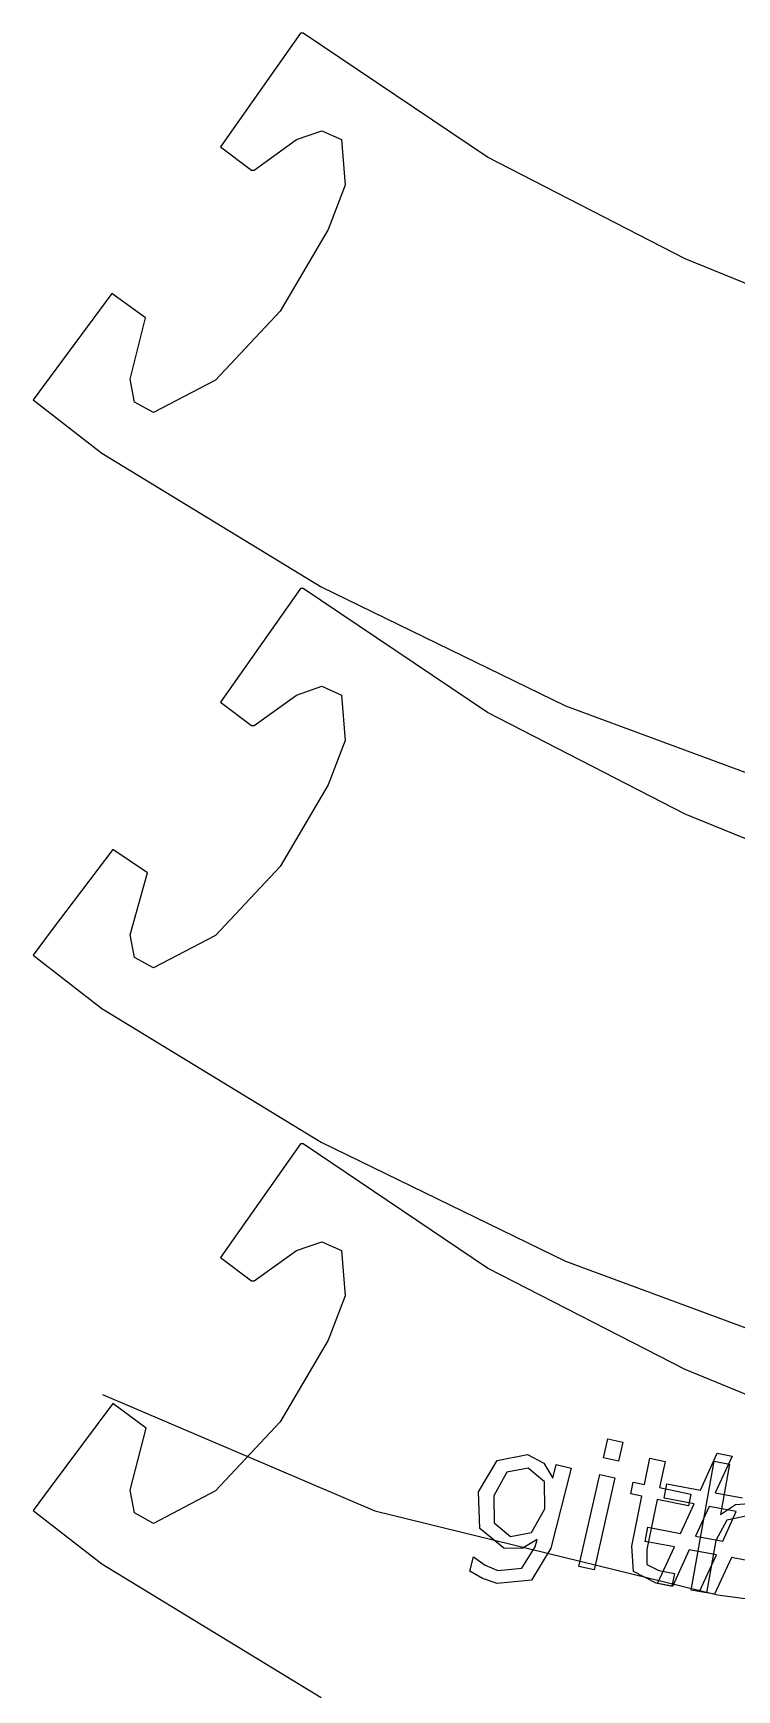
# Model space of a CAD drawing. Extents: x 0.6 to 75.4, y 0.2 to 29.1.
# Drawn here: x 45.05 to 51.56, y 13.77 to 29.09 of the extents above; entities that cross this region are included whole.
import ezdxf

# ---------------------------------------------------------------- set-up
doc = ezdxf.new("R2010")
doc.units = 0

msp = doc.modelspace()

# ---------------------------------------------------------------- linework, layer by layer
at = {"layer": '#vuelocircular'}
for p, q in [((51.224462, 15.613206), (51.379103, 15.95369)), ((51.379103, 15.95369), (51.518433, 15.927565)), ((51.518433, 15.927565), (51.362074, 15.587406)), ((50.889139, 15.538962), (50.913975, 15.671414)), ((50.913975, 15.671414), (51.224462, 15.613206)), ((51.166081, 15.487044), (50.889139, 15.538962)), ((51.039984, 15.213325), (51.166081, 15.487044)), ((51.362074, 15.587406), (51.613215, 15.540323)), ((51.30542, 15.460919), (51.17932, 15.1872)), ((51.5557, 15.414), (51.30542, 15.460919)), ((51.431322, 15.139956), (51.5557, 15.414)), ((50.712573, 15.138488), (50.737239, 15.27008)), ((50.737239, 15.27008), (51.039984, 15.213325)), ((51.17932, 15.1872), (51.431322, 15.139956)), ((50.983495, 15.087699), (50.712573, 15.138488)), ((50.827294, 14.748398), (50.983495, 15.087699)), ((51.121107, 15.061896), (50.965766, 14.722434)), ((51.373106, 15.014655), (51.121107, 15.061896)), ((51.217768, 14.675193), (51.373106, 15.014655)), ((51.511578, 14.988697), (51.355379, 14.649398)), ((51.818624, 14.931138), (51.511578, 14.988697)), ((50.965766, 14.722434), (50.827294, 14.748398)), ((51.355379, 14.649398), (51.217768, 14.675193))]:
    msp.add_line(p, q, dxfattribs=at)
at = {"layer": 'all text'}
for p, q in [((45.6897, 16.4985), (48.210523, 15.420839)), ((48.210523, 15.420839), (51.38402, 14.644409)), ((51.38402, 14.644409), (54.986101, 14.170088))]:
    msp.add_line(p, q, dxfattribs=at)
at = {"layer": 'github'}
for p, q in [((49.344348, 15.886821), (49.624803, 15.941084)), ((49.624803, 15.941084), (49.775854, 15.863072)), ((50.327298, 15.911017), (50.367241, 16.087792)), ((50.367241, 16.087792), (50.506842, 16.056251)), ((50.506842, 16.056251), (50.466899, 15.879476)), ((49.168964, 15.596908), (49.344348, 15.886821)), ((49.628932, 15.816352), (49.433648, 15.778026)), ((49.781778, 15.688906), (49.628932, 15.816352)), ((49.775854, 15.863072), (49.857318, 15.723389)), ((50.028762, 15.815995), (49.839532, 15.076777)), ((49.857318, 15.723389), (49.890112, 15.851487)), ((49.890112, 15.851487), (50.028762, 15.815995)), ((50.466899, 15.879476), (50.327298, 15.911017)), ((50.706453, 15.665439), (50.75644, 15.90768)), ((50.75644, 15.90768), (50.8973, 15.8786)), ((50.8973, 15.8786), (50.847316, 15.636358)), ((51.139286, 14.688192), (51.352838, 15.879502)), ((51.352838, 15.879502), (51.494477, 15.854102)), ((51.494477, 15.854102), (51.410759, 15.387073)), ((49.433648, 15.778026), (49.312061, 15.560249)), ((49.7846, 15.4393), (49.781778, 15.688906)), ((50.10051, 14.907255), (50.2925, 15.757)), ((50.432101, 15.725459), (50.240111, 14.875714)), ((50.2925, 15.757), (50.432101, 15.725459)), ((50.581121, 15.577727), (50.603614, 15.686662)), ((50.603614, 15.686662), (50.706453, 15.665439)), ((50.847316, 15.636358), (51.136029, 15.576781)), ((49.183668, 15.259133), (49.168964, 15.596908)), ((49.312061, 15.560249), (49.314319, 15.311592)), ((50.683963, 15.556503), (50.581121, 15.577727)), ((50.588391, 15.093343), (50.683963, 15.556503)), ((50.824851, 15.527423), (50.729279, 15.064263)), ((51.113564, 15.467849), (50.824851, 15.527423)), ((51.136029, 15.576781), (51.113564, 15.467849)), ((51.410759, 15.387073), (51.550154, 15.481409)), ((51.550154, 15.481409), (51.715499, 15.491286)), ((49.662449, 15.222472), (49.784598, 15.4393)), ((49.784598, 15.4393), (49.7846, 15.4393)), ((51.46919, 15.333921), (51.367802, 15.147429)), ((51.662151, 15.374403), (51.46919, 15.333921)), ((49.403556, 15.076789), (49.183668, 15.259133)), ((49.314319, 15.311592), (49.467165, 15.184143)), ((49.467165, 15.184143), (49.662449, 15.222472)), ((49.573507, 15.072612), (49.403556, 15.076789)), ((49.571723, 14.890006), (49.694518, 15.087401)), ((49.712072, 15.155969), (49.573507, 15.072612)), ((49.839532, 15.076777), (49.661851, 14.781028)), ((49.694518, 15.087401), (49.712072, 15.155969)), ((50.604506, 14.859697), (50.588391, 15.093343)), ((50.729279, 15.064263), (50.729844, 14.924374)), ((51.367802, 15.147429), (51.280925, 14.662792)), ((49.089372, 14.862545), (49.123899, 14.997425)), ((49.123899, 14.997425), (49.231925, 14.917582)), ((49.231925, 14.917582), (49.349194, 14.870702)), ((49.349194, 14.870702), (49.571723, 14.890006)), ((50.240111, 14.875714), (50.10051, 14.907255)), ((50.729844, 14.924374), (50.840266, 14.870617)), ((50.840266, 14.870617), (50.984242, 14.840907)), ((49.206723, 14.797174), (49.089372, 14.862545)), ((49.341724, 14.750571), (49.206723, 14.797174)), ((49.661851, 14.781028), (49.341724, 14.750571)), ((50.816051, 14.753303), (50.604506, 14.859697)), ((50.960027, 14.723593), (50.816051, 14.753303)), ((50.984242, 14.840907), (50.960027, 14.723593)), ((51.280925, 14.662792), (51.139286, 14.688192))]:
    msp.add_line(p, q, dxfattribs=at)
at = {"layer": 'Layer 1'}
for p, q in [((47.5225, 29.0898), (46.781763, 28.03843)), ((47.546374, 29.089762), (47.5225, 29.0898)), ((49.252133, 27.942327), (47.546374, 29.089762)), ((47.0924, 27.8234), (47.48544, 28.104488)), ((47.48544, 28.104488), (47.721129, 28.185917)), ((47.721129, 28.185917), (47.902673, 28.104679)), ((47.902673, 28.104679), (47.93636, 27.684592)), ((46.781763, 28.03843), (47.068501, 27.823377)), ((51.082804, 27.003532), (49.252133, 27.942327)), ((47.068501, 27.823377), (47.0924, 27.8234)), ((47.93636, 27.684592), (47.779376, 27.27382)), ((47.779376, 27.27382), (47.33311, 26.518922)), ((52.776671, 26.310588), (51.082804, 27.003532)), ((45.775624, 26.680593), (45.204711, 25.911817)), ((46.088399, 26.457189), (45.775624, 26.680593)), ((47.33311, 26.518922), (46.733976, 25.87994)), ((45.946405, 25.887922), (46.088399, 26.457189)), ((45.204711, 25.911817), (45.046193, 25.699199)), ((45.985801, 25.677885), (45.946405, 25.887922)), ((46.733976, 25.87994), (46.160501, 25.580562)), ((45.046193, 25.699199), (45.682606, 25.205104)), ((46.160501, 25.580562), (45.985801, 25.677885)), ((45.682606, 25.205104), (47.713666, 23.969024)), ((47.5225, 23.9524), (46.781763, 22.90103)), ((47.546374, 23.95246), (47.5225, 23.9524)), ((49.252133, 22.805027), (47.546374, 23.95246)), ((47.713666, 23.969024), (49.975863, 22.869054)), ((47.48544, 22.967091), (47.721129, 23.048524)), ((47.721129, 23.048524), (47.902673, 22.967288)), ((46.781763, 22.90103), (47.068501, 22.685977)), ((47.0924, 22.686), (47.48544, 22.967091)), ((47.902673, 22.967288), (47.93636, 22.547186)), ((49.975863, 22.869054), (52.323118, 22.000794)), ((47.068501, 22.685977), (47.0924, 22.686)), ((51.082804, 21.86623), (49.252133, 22.805027)), ((47.93636, 22.547186), (47.779376, 22.136418)), ((47.779376, 22.136418), (47.33311, 21.38152)), ((52.776612, 21.173285), (51.082804, 21.86623)), ((45.783416, 21.539655), (45.204711, 20.774413)), ((46.104057, 21.323425), (45.783416, 21.539655)), ((45.946405, 20.75052), (46.104057, 21.323425)), ((47.33311, 21.38152), (46.733976, 20.742538)), ((45.204711, 20.774413), (45.046193, 20.561795)), ((45.985801, 20.540472), (45.946405, 20.75052)), ((46.733976, 20.742538), (46.160501, 20.44316)), ((45.046193, 20.561795), (45.682606, 20.0677)), ((46.160501, 20.44316), (45.985801, 20.540472)), ((45.682606, 20.0677), (47.713666, 18.83162)), ((47.5225, 18.8151), (46.781763, 17.76373)), ((47.546374, 18.81506), (47.5225, 18.8151)), ((49.252133, 17.667628), (47.546374, 18.81506)), ((47.713666, 18.83162), (49.975863, 17.73165)), ((47.0924, 17.5486), (47.48544, 17.829694)), ((47.48544, 17.829694), (47.721129, 17.911127)), ((47.721129, 17.911127), (47.902673, 17.829891)), ((47.902673, 17.829891), (47.93636, 17.409787)), ((46.781763, 17.76373), (47.068501, 17.548677)), ((51.082804, 16.72883), (49.252133, 17.667628)), ((49.975863, 17.73165), (52.323118, 16.86339)), ((47.068501, 17.548677), (47.0924, 17.5486)), ((47.93636, 17.409787), (47.779376, 16.999021)), ((47.779376, 16.999021), (47.33311, 16.244123)), ((52.776612, 16.035885), (51.082804, 16.72883)), ((45.784433, 16.413115), (45.204712, 15.637019)), ((46.092636, 16.185633), (45.784433, 16.413115)), ((47.33311, 16.244123), (46.733976, 15.605141)), ((45.946405, 15.613123), (46.092636, 16.185633)), ((45.204712, 15.637019), (45.046194, 15.424401)), ((45.985801, 15.403078), (45.946405, 15.613123)), ((46.733976, 15.605141), (46.160501, 15.305766)), ((45.046194, 15.424401), (45.682607, 14.930306)), ((46.160501, 15.305766), (45.985801, 15.403078)), ((45.682607, 14.930306), (47.713667, 13.694226))]:
    msp.add_line(p, q, dxfattribs=at)

doc.saveas('drawing.dxf')
